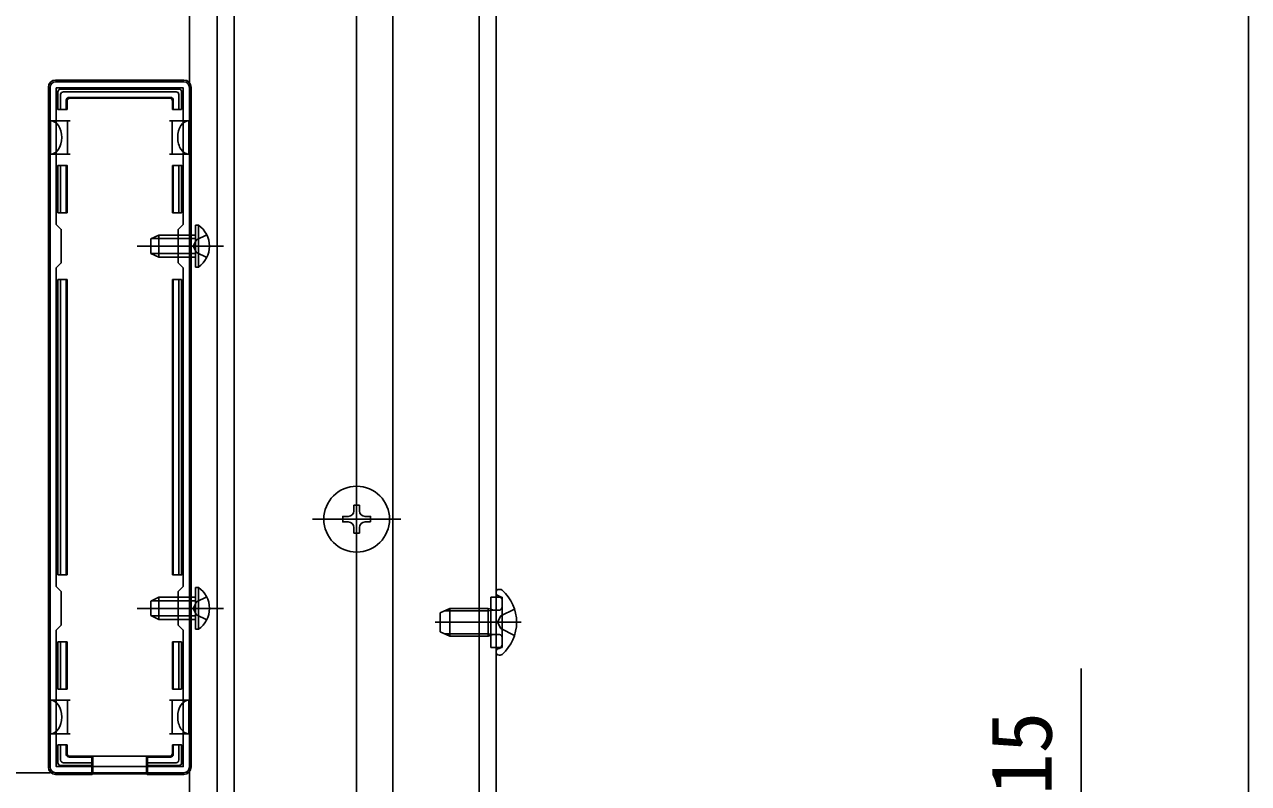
# Model space of a CAD drawing. Units: millimetres, scale not verified. Extents: x -875 to 875, y -1300 to 1292.
# Drawn here: x -665.6 to -446, y -1041.5 to -905.3 of the extents above; entities that cross this region are included whole.
import ezdxf
from ezdxf.enums import TextEntityAlignment as Align

# ---------------------------------------------------------------- set-up
doc = ezdxf.new("R2010")
doc.units = ezdxf.units.MM
doc.header["$LTSCALE"] = 8
for name, color, linetype in [('0-2_YKK_11', 7, 'Continuous'), ('0-3_YKK_12', 2, 'Continuous'), ('0-4_YKK_13', 4, 'Continuous'), ('0-5_YKK_D', 6, 'Continuous'), ('0-7_YSS_K', 3, 'Continuous')]:
    doc.layers.add(name, color=color, linetype=linetype)
doc.styles.add('ＭＳ ゴシック', font='')
doc.styles.get('ＭＳ ゴシック').set_extended_font_data('MS Gothic')

msp = doc.modelspace()

# ---------------------------------------------------------------- linework, layer by layer
at = {"layer": '0-2_YKK_11'}
for p, q in [((-637, -915.601), (-660, -915.601)), ((-661, -916.601), (-661, -1038.601)), ((-636, -1038.601), (-636, -916.601)), ((-660, -1039.601), (-637, -1039.601))]:
    msp.add_line(p, q, dxfattribs=at)
msp.add_lwpolyline([(-637.1, -1006.201), (-637.1, -949.001), (-638, -948.101), (-638, -942.101), (-637.1, -941.201), (-637.1, -916.701), (-659.9, -916.701), (-659.9, -941.201), (-659, -942.101), (-659, -948.101), (-659.9, -949.001), (-659.9, -1006.201), (-659, -1007.101), (-659, -1013.101), (-659.9, -1014.001), (-659.9, -1038.501), (-637.1, -1038.501), (-637.1, -1014.001), (-638, -1013.101), (-638, -1007.101)], close=True, dxfattribs=at)
for centre, start, end in [((-660, -916.601), 90.00001, 179.99999), ((-637, -916.601), 0.00001, 89.99999), ((-660, -1038.601), 180.00001, 269.99999), ((-637, -1038.601), 270.00001, 359.99999)]:
    msp.add_arc(centre, 1, start, end, dxfattribs=at)
at = {"layer": '0-3_YKK_12'}
for p, q in [((-636, -260.101), (-636, -1054.101)), ((-599.5, -260.101), (-599.5, -1054.101))]:
    msp.add_line(p, q, dxfattribs=at)
msp.add_lwpolyline([(-612.5, -259.101), (-631, -259.101), (-631, -1054.601), (-581, -1054.601), (-581, -259.101)], dxfattribs=at)
at = {"layer": '0-4_YKK_13'}
for p, q in [((-636.998, -915.301), (-660.002, -915.301)), ((-661.3, -1038.603), (-661.3, -916.598)), ((-659.1, -916.901), (-637.9, -916.901)), ((-638.393, -917.401), (-658.607, -917.401)), ((-637.4, -917.401), (-637.4, -920.601)), ((-635.7, -1038.603), (-635.7, -916.598)), ((-659.1, -917.894), (-659.1, -920.601)), ((-657.952, -919.049), (-657.952, -920.601)), ((-657.6, -918.401), (-639.4, -918.401)), ((-657.452, -918.549), (-639.548, -918.549)), ((-639.048, -919.049), (-639.048, -920.601)), ((-638.9, -918.901), (-638.9, -920.601)), ((-637.9, -920.601), (-637.9, -917.894)), ((-658.1, -920.601), (-657.952, -920.601)), ((-638.9, -920.601), (-639.048, -920.601)), ((-638.9, -920.601), (-637.9, -920.601)), ((-637.4, -920.601), (-637.9, -920.601)), ((-659.4, -922.601), (-660.9, -922.601)), ((-660.9, -922.601), (-660.9, -928.601)), ((-657.9, -922.601), (-657.4, -922.601)), ((-639.6, -922.601), (-639.1, -922.601)), ((-636.1, -922.601), (-637.6, -922.601)), ((-636.1, -922.601), (-636.1, -928.601)), ((-660.9, -928.601), (-659.4, -928.601)), ((-657.4, -928.601), (-657.9, -928.601)), ((-639.1, -928.601), (-639.6, -928.601)), ((-637.6, -928.601), (-636.1, -928.601)), ((-659.1, -930.601), (-659.1, -939.101)), ((-659.1, -930.601), (-658.1, -930.601)), ((-658.1, -930.601), (-658.1, -939.101)), ((-639.048, -930.601), (-639.048, -939.101)), ((-638.9, -930.601), (-639.048, -930.601)), ((-637.9, -930.601), (-638.9, -930.601)), ((-659.1, -939.101), (-659.6, -939.101)), ((-658.1, -939.101), (-659.1, -939.101)), ((-658.1, -939.101), (-657.952, -939.101)), ((-638.9, -939.101), (-637.9, -939.101)), ((-634.9, -948.851), (-634.9, -941.351)), ((-642.9, -943.801), (-641.5, -943.101)), ((-642.9, -946.401), (-642.9, -943.801)), ((-634.9, -943.755), (-642.809, -943.755)), ((-634.9, -943.101), (-641.5, -943.101)), ((-629.9, -945.101), (-645.4, -945.101)), ((-642.9, -946.401), (-641.5, -947.101)), ((-634.9, -946.446), (-642.809, -946.446)), ((-634.391, -948.851), (-634.9, -948.851)), ((-659.1, -951.101), (-659.1, -1004.101)), ((-659.1, -951.101), (-658.1, -951.101)), ((-658.1, -951.101), (-658.1, -1004.101)), ((-639.048, -951.101), (-639.048, -1004.101)), ((-638.9, -951.101), (-639.048, -951.101)), ((-637.9, -951.101), (-638.9, -951.101)), ((-637.9, -1004.101), (-637.9, -951.101)), ((-637.9, -951.101), (-637.4, -951.101)), ((-606, -1002.001), (-606, -986.201)), ((-613.9, -994.101), (-598.1, -994.101)), ((-604.5, -994.601), (-603.5, -994.601)), ((-659.1, -1004.101), (-659.6, -1004.101)), ((-658.1, -1004.101), (-659.1, -1004.101)), ((-658.1, -1004.101), (-657.952, -1004.101)), ((-638.9, -1004.101), (-637.9, -1004.101)), ((-634.9, -1013.851), (-634.9, -1006.351)), ((-581, -1007.35), (-581, -1017.851)), ((-580.426, -1007.909), (-580.671, -1007.82)), ((-580.455, -1006.701), (-580.257, -1006.701)), ((-629.9, -1010.101), (-645.4, -1010.101)), ((-642.9, -1008.801), (-641.5, -1008.101)), ((-642.9, -1011.401), (-642.9, -1008.801)), ((-634.9, -1008.755), (-642.809, -1008.755)), ((-634.9, -1008.101), (-641.5, -1008.101)), ((-591, -1010.901), (-589.3, -1010.101)), ((-589.3, -1015.101), (-589.3, -1010.101)), ((-582.4, -1010.101), (-589.3, -1010.101)), ((-582.4, -1015.101), (-582.4, -1010.101)), ((-581.9, -1008.101), (-579.9, -1008.101)), ((-579.9, -1017.101), (-579.9, -1008.101)), ((-579.9, -1008.66), (-579.9, -1009.901)), ((-642.9, -1011.401), (-641.5, -1012.101)), ((-634.9, -1011.446), (-642.809, -1011.446)), ((-582.4, -1010.534), (-590.22, -1010.534)), ((-580.744, -1012.601), (-580.135, -1011.456)), ((-577.674, -1010.229), (-580.135, -1011.456)), ((-634.391, -1013.851), (-634.9, -1013.851)), ((-576.496, -1012.601), (-591.913, -1012.601)), ((-580.744, -1012.601), (-580.135, -1013.746)), ((-577.674, -1014.972), (-580.135, -1013.746)), ((-659.6, -1024.601), (-659.6, -1016.101)), ((-659.6, -1016.101), (-659.1, -1016.101)), ((-659.1, -1016.101), (-659.1, -1024.601)), ((-659.1, -1016.101), (-658.1, -1016.101)), ((-658.1, -1016.101), (-657.952, -1016.101)), ((-657.952, -1016.101), (-657.952, -1024.601)), ((-639.048, -1016.101), (-639.048, -1024.601)), ((-638.9, -1016.101), (-639.048, -1016.101)), ((-638.9, -1016.101), (-638.9, -1024.601)), ((-637.9, -1016.101), (-637.4, -1016.101)), ((-637.4, -1016.101), (-637.4, -1024.601)), ((-582.4, -1014.668), (-590.22, -1014.668)), ((-582.4, -1015.101), (-589.3, -1015.101)), ((-579.9, -1016.541), (-579.9, -1015.301)), ((-581, -1017.851), (-581, -1017.955)), ((-580.426, -1017.293), (-580.671, -1017.382)), ((-580.455, -1018.501), (-580.257, -1018.501)), ((-659.1, -1024.601), (-659.6, -1024.601)), ((-658.1, -1024.601), (-657.952, -1024.601)), ((-638.9, -1024.601), (-639.048, -1024.601)), ((-638.9, -1024.601), (-637.9, -1024.601)), ((-637.4, -1024.601), (-637.9, -1024.601)), ((-659.4, -1026.601), (-660.9, -1026.601)), ((-660.9, -1032.601), (-660.9, -1026.601)), ((-657.9, -1026.601), (-657.4, -1026.601)), ((-639.6, -1026.601), (-639.1, -1026.601)), ((-636.1, -1026.601), (-637.6, -1026.601)), ((-636.1, -1032.601), (-636.1, -1026.601)), ((-660.9, -1032.601), (-659.4, -1032.601)), ((-657.4, -1032.601), (-657.9, -1032.601)), ((-639.1, -1032.601), (-639.6, -1032.601)), ((-637.6, -1032.601), (-636.1, -1032.601)), ((-659.6, -1037.801), (-659.6, -1034.601)), ((-659.6, -1034.601), (-659.1, -1034.601)), ((-659.1, -1034.601), (-659.1, -1037.307)), ((-659.1, -1034.601), (-658.1, -1034.601)), ((-658.1, -1034.601), (-658.1, -1036.301)), ((-658.1, -1034.601), (-657.952, -1034.601)), ((-657.952, -1034.601), (-657.952, -1036.152)), ((-639.048, -1034.601), (-639.048, -1036.152)), ((-638.9, -1034.601), (-639.048, -1034.601)), ((-638.9, -1034.601), (-638.9, -1036.301)), ((-637.9, -1034.601), (-638.9, -1034.601)), ((-637.9, -1037.307), (-637.9, -1034.601)), ((-653.5, -1038.301), (-659.1, -1038.301)), ((-658.607, -1037.801), (-653.5, -1037.801)), ((-657.6, -1036.801), (-653.5, -1036.801)), ((-657.452, -1036.652), (-653.5, -1036.652)), ((-653.5, -1036.801), (-653.5, -1036.652)), ((-653.5, -1036.652), (-643.5, -1036.652)), ((-653.5, -1036.801), (-653.5, -1037.801)), ((-653.5, -1037.801), (-653.5, -1038.301)), ((-653.5, -1038.301), (-653.5, -1039.901)), ((-653.3, -1036.652), (-653.3, -1039.809)), ((-639.548, -1036.652), (-643.5, -1036.652)), ((-643.5, -1036.801), (-643.5, -1036.652)), ((-639.4, -1036.801), (-643.5, -1036.801)), ((-643.5, -1036.801), (-643.5, -1037.801)), ((-643.5, -1037.801), (-638.393, -1037.801)), ((-643.5, -1038.301), (-643.5, -1037.801)), ((-637.9, -1038.301), (-643.5, -1038.301)), ((-643.5, -1038.301), (-643.5, -1039.901)), ((-653.5, -1039.901), (-660.002, -1039.901)), ((-653.5, -1039.901), (-653.3, -1039.809)), ((-643.5, -1039.901), (-643.7, -1039.809)), ((-643.5, -1039.901), (-636.998, -1039.901))]:
    msp.add_line(p, q, dxfattribs=at)
for points in [[(-628, -1073.395), (-628, -1060.939), (-628, -677.601)], [(-584, -1074.078), (-584, -1064.606), (-584, -677.601)], [(-659.1, -920.601), (-659.6, -920.601), (-659.6, -917.401)], [(-658.1, -918.901), (-658.1, -920.601), (-659.1, -920.601)], [(-659.4, -922.601), (-657.9, -922.601), (-657.9, -925.601)], [(-639.1, -925.601), (-639.1, -922.601), (-637.6, -922.601)], [(-657.9, -925.601), (-657.9, -928.601), (-659.4, -928.601)], [(-637.6, -928.601), (-639.1, -928.601), (-639.1, -925.601)], [(-659.6, -939.101), (-659.6, -930.601), (-659.1, -930.601)], [(-658.1, -930.601), (-657.952, -930.601), (-657.952, -939.101)], [(-638.9, -930.601), (-638.9, -939.101), (-639.048, -939.101)], [(-634.391, -948.851), (-634.391, -941.351), (-634.9, -941.351)], [(-634.9, -947.101), (-641.5, -947.101), (-641.5, -943.101)], [(-632.891, -943.051), (-634.746, -943.956), (-635.355, -945.101)], [(-632.891, -947.151), (-634.746, -946.246), (-635.355, -945.101)], [(-659.6, -1004.101), (-659.6, -951.101), (-659.1, -951.101)], [(-658.1, -951.101), (-657.952, -951.101), (-657.952, -1004.101)], [(-638.9, -951.101), (-638.9, -1004.101), (-639.048, -1004.101)], [(-637.4, -951.101), (-637.4, -1004.101), (-637.9, -1004.101)], [(-605.5, -992.601), (-605.5, -991.601), (-606.5, -991.601), (-606.5, -992.601)], [(-607.5, -993.601), (-608.5, -993.601), (-608.5, -994.601), (-607.5, -994.601)], [(-603.5, -994.601), (-603.5, -993.601), (-604.5, -993.601)], [(-606.5, -995.601), (-606.5, -996.601), (-605.5, -996.601), (-605.5, -995.601)], [(-634.391, -1013.851), (-634.391, -1006.351), (-634.9, -1006.351)], [(-581, -1007.246), (-581, -1007.35), (-581, -1007.701)], [(-634.9, -1012.101), (-641.5, -1012.101), (-641.5, -1008.101)], [(-632.891, -1008.051), (-634.746, -1008.956), (-635.355, -1010.101)], [(-632.891, -1012.151), (-634.746, -1011.246), (-635.355, -1010.101)], [(-582.4, -1010.101), (-581.9, -1010.27), (-581.514, -1010.401)], [(-581.9, -1008.101), (-581.9, -1017.101), (-579.9, -1017.101)], [(-589.3, -1015.101), (-591, -1014.301), (-591, -1010.901)], [(-582.4, -1010.534), (-581.9, -1010.473), (-581.3, -1010.401)], [(-581.514, -1010.401), (-581, -1010.401), (-580.4, -1010.401)], [(-658.1, -1016.101), (-658.1, -1024.601), (-659.1, -1024.601)], [(-637.9, -1024.601), (-637.9, -1016.101), (-638.9, -1016.101)], [(-582.4, -1014.668), (-581.9, -1014.728), (-581.3, -1014.801)], [(-582.4, -1015.101), (-581.9, -1014.931), (-581.514, -1014.801)], [(-581.514, -1014.801), (-581, -1014.801), (-580.4, -1014.801)], [(-659.4, -1026.601), (-657.9, -1026.601), (-657.9, -1029.601)], [(-639.1, -1029.601), (-639.1, -1026.601), (-637.6, -1026.601)], [(-657.9, -1029.601), (-657.9, -1032.601), (-659.4, -1032.601)], [(-637.6, -1032.601), (-639.1, -1032.601), (-639.1, -1029.601)], [(-637.9, -1034.601), (-637.4, -1034.601), (-637.4, -1037.801)], [(-643.7, -1036.652), (-643.7, -1039.809), (-653.3, -1039.809)]]:
    msp.add_lwpolyline(points, dxfattribs=at)
msp.add_lwpolyline([(-637.9, -939.101), (-637.9, -930.601), (-637.4, -930.601), (-637.4, -939.101)], close=True, dxfattribs=at)
msp.add_circle((-606, -994.101), 5.9, dxfattribs=at)
for centre, radius, start, end in [((-659.1, -917.401), 0.5, 90.77436, 179.22564), ((-659.1, -917.401), 0.5, 179.22564, 180), ((-659.1, -917.401), 0.5, 90, 90.77436), ((-637.9, -917.401), 0.5, 89.22564, 90), ((-637.9, -917.401), 0.5, 0.77436, 89.22564), ((-637.9, -917.401), 0.5, 0, 0.77436), ((-659.6, -919.601), 0.3, 90, 270), ((-637.4, -919.601), 0.3, 270, 90), ((-659.6, -931.601), 0.3, 90, 270), ((-637.4, -931.601), 0.3, 270, 90), ((-636.927, -945.101), 4.527, 304.06671, 55.93329), ((-659.6, -952.101), 0.3, 90, 270), ((-637.4, -952.101), 0.3, 270, 90), ((-607.5, -992.601), 1, 270, 0), ((-607.5, -995.601), 1, 0, 90), ((-604.5, -992.601), 1, 180, 270), ((-604.5, -995.601), 1, 90, 180), ((-659.6, -1003.101), 0.3, 90, 270), ((-637.4, -1003.101), 0.3, 270, 90), ((-636.927, -1010.101), 4.527, 304.06671, 55.93329), ((-580.455, -1007.246), 0.545, 90, 180), ((-580.5, -1007.35), 0.5, 180, 250), ((-580.7, -1008.66), 0.8, 0, 70), ((-580.257, -1007.251), 0.55, 48.43917, 90), ((-585, -1012.601), 7.7, 311.56083, 48.43917), ((-580.4, -1009.901), 0.5, 270, 0), ((-580.7, -1016.541), 0.8, 290, 0), ((-580.4, -1015.301), 0.5, 0, 90), ((-580.5, -1017.851), 0.5, 110, 180), ((-580.455, -1017.955), 0.545, 180, 270), ((-580.257, -1017.951), 0.55, 270, 311.56083), ((-659.6, -1023.601), 0.3, 90, 270), ((-637.4, -1023.601), 0.3, 270, 90), ((-659.6, -1035.601), 0.3, 90, 270), ((-637.4, -1035.601), 0.3, 270, 90), ((-659.1, -1037.801), 0.5, 180, 180.77436), ((-659.1, -1037.801), 0.5, 180.77436, 269.22564), ((-659.1, -1037.801), 0.5, 269.22564, 270), ((-637.9, -1037.801), 0.5, 270, 270.77436), ((-637.9, -1037.801), 0.5, 270.77436, 359.22564), ((-637.9, -1037.801), 0.5, 359.22564, 0)]:
    msp.add_arc(centre, radius, start, end, dxfattribs=at)
for centre, major_axis, ratio, start_param, end_param in [((-659.998, -916.603), (-0.923, 0.923), 0.99628, 5.4996506, 7.06672), ((-637.002, -916.603), (0.923, 0.923), 0.99628, 5.4996506, 7.06672), ((-658.593, -917.907), (0.363, -0.363), 0.973329, 2.3697096, 3.9134757), ((-638.407, -917.907), (0.363, 0.363), 0.973329, 5.5113023, 7.0550683), ((-657.6, -918.901), (-0.354, 0.354), 0.999924, 5.4978252, 7.0685454), ((-657.452, -919.049), (-0.354, 0.354), 0.999924, 5.4978252, 7.0685454), ((-639.548, -919.049), (0.354, 0.354), 0.999924, 5.4978252, 7.0685454), ((-639.4, -918.901), (0.354, 0.354), 0.999924, 5.4978252, 7.0685454), ((-660.9, -925.601), (0, 3), 0.666667, 4.712389, 6.2831853), ((-636.1, -925.601), (0, 3), 0.666667, 6.2831853, 7.8539816), ((-660.9, -925.601), (0, 3), 0.666667, 3.1415927, 4.712389), ((-636.1, -925.601), (0, 3), 0.666667, 1.5707963, 3.1415927), ((-660.9, -1029.601), (0, 3), 0.666667, 4.712389, 6.2831853), ((-636.1, -1029.601), (0, 3), 0.666667, 6.2831853, 7.8539816), ((-660.9, -1029.601), (0, 3), 0.666667, 3.1415927, 4.712389), ((-636.1, -1029.601), (0, 3), 0.666667, 1.5707963, 3.1415927), ((-657.6, -1036.301), (-0.354, -0.354), 0.999924, 5.4978252, 7.0685454), ((-657.452, -1036.152), (-0.354, -0.354), 0.999924, 5.4978252, 7.0685454), ((-639.548, -1036.152), (0.354, -0.354), 0.999924, 5.4978252, 7.0685454), ((-639.4, -1036.301), (0.354, -0.354), 0.999924, 5.4978252, 7.0685454), ((-659.998, -1038.598), (-0.923, -0.923), 0.99628, 5.4996506, 7.06672), ((-658.593, -1037.294), (0.363, 0.363), 0.973329, 2.3697096, 3.9134757), ((-638.407, -1037.294), (0.363, -0.363), 0.973329, 5.5113023, 7.0550683), ((-637.002, -1038.598), (0.923, -0.923), 0.99628, 5.4996506, 7.06672)]:
    msp.add_ellipse(centre, major_axis=major_axis, ratio=ratio, start_param=start_param, end_param=end_param, dxfattribs=at)
at = {"layer": '0-5_YKK_D'}
for p, q in [((-446, -229.601), (-446, -1054.601)), ((-661, -1039.601), (-767, -1039.601))]:
    msp.add_line(p, q, dxfattribs=at)
msp.add_lwpolyline([(-446, -1062.101), (-476, -1043.302), (-476, -1020.892)], dxfattribs=at)
at = {"layer": '0-7_YSS_K'}
msp.add_line((-606, -1194.611), (-606, -223.601), dxfattribs=at)

# ---------------------------------------------------------------- texts
at = {"layer": '0-5_YKK_D', "style": 'ＭＳ ゴシック'}
msp.add_text('15', height=11, rotation=90, dxfattribs=at).set_placement((-478, -1043.603), align=Align.BOTTOM_LEFT)

doc.saveas('drawing.dxf')
